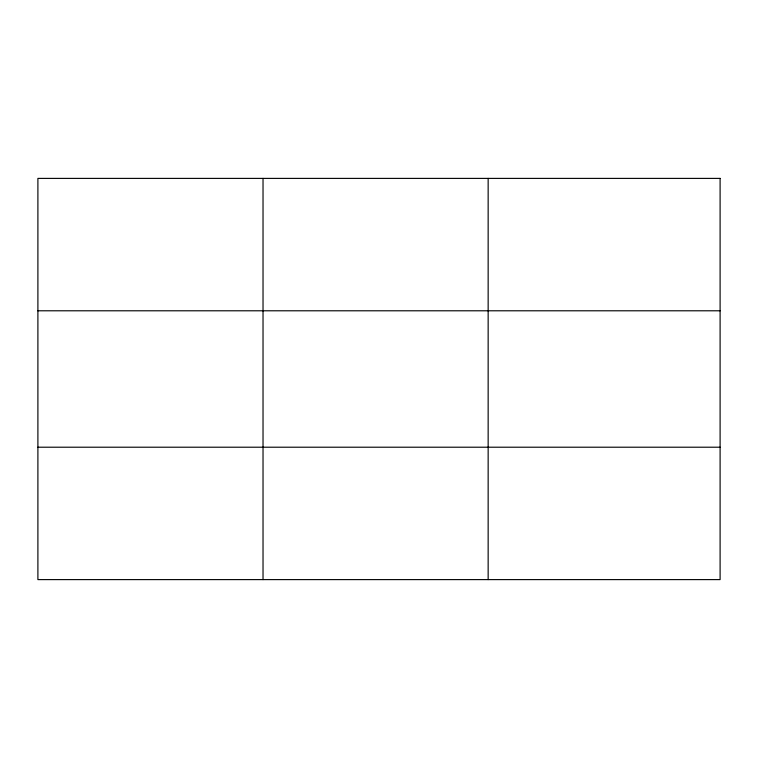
<?xml version="1.0" encoding="UTF-8"?>
<svg xmlns="http://www.w3.org/2000/svg" width="758" height="758" viewBox="0 0 758 758"><rect width="100%" height="100%" fill="white"/><g stroke="black" fill="none" stroke-linecap="round" stroke-linejoin="round"><path stroke-width="1.14" d="M263.026 178.395L263.026 579.605M488.152 178.395L488.152 579.605M37.9 310.789L720.1 310.789M37.9 447.211L720.1 447.211M720.1 178.395L720.1 579.605L37.9 579.605L37.9 178.395L720.1 178.395"/></g></svg>
